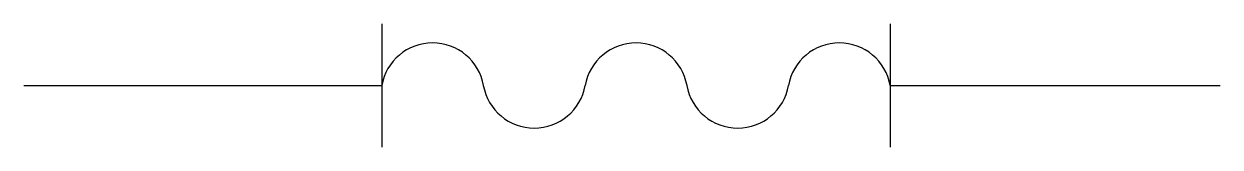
# Model space of a CAD drawing. Header units: metres. Extents: x -20339.7 to -20280.2, y -11834 to -11827.9.
import ezdxf

# ---------------------------------------------------------------- set-up
doc = ezdxf.new("R2010")
doc.units = ezdxf.units.M
doc.layers.add('1', color=7, linetype='Continuous')

msp = doc.modelspace()

# ---------------------------------------------------------------- linework, layer by layer
at = {"layer": '1'}
for p, q in [((-20321.9, -11827.86), (-20321.9, -11834)), ((-20296.63, -11827.86), (-20296.63, -11834)), ((-20339.68, -11830.93), (-20321.9, -11830.93)), ((-20296.63, -11830.93), (-20280.24, -11830.93))]:
    msp.add_line(p, q, dxfattribs=at)
for centre, start, end in [((-20319.37, -11831.38), 10.02, 169.98), ((-20309.26, -11831.38), 10.02, 169.98), ((-20299.16, -11831.38), 10.02, 169.98), ((-20314.32, -11830.48), 190.02, 349.98), ((-20304.21, -11830.48), 190.02, 349.98)]:
    msp.add_arc(centre, 2.57, start, end, dxfattribs=at)

doc.saveas('drawing.dxf')
